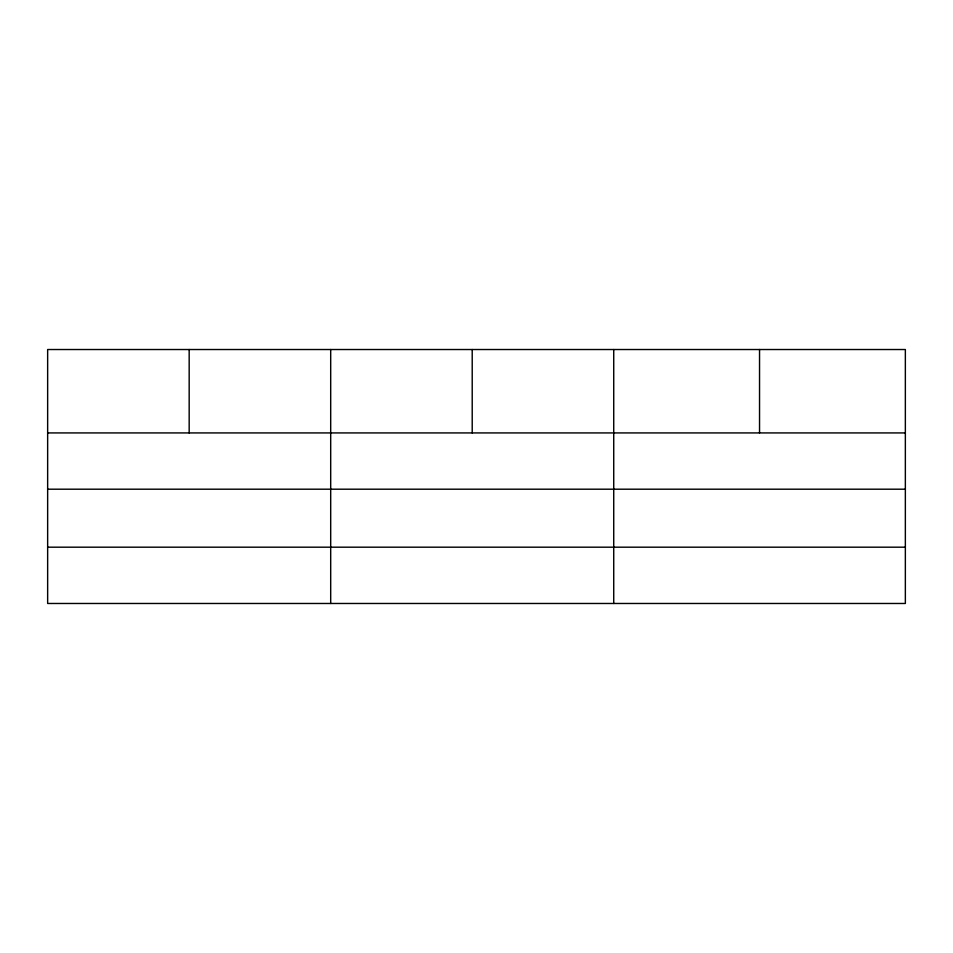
<?xml version="1.0" encoding="UTF-8"?>
<svg xmlns="http://www.w3.org/2000/svg" width="953" height="953" viewBox="0 0 953 953"><rect width="100%" height="100%" fill="white"/><g stroke="black" fill="none" stroke-linecap="round" stroke-linejoin="round"><path stroke-width="1.43" d="M905.35 489.199L905.35 349.525L47.65 349.525L47.65 603.475L905.35 603.475L905.35 489.199L47.65 489.199M47.65 432.924L905.35 432.924M47.65 547.189L905.35 547.189M759.541 349.525L759.541 432.924M613.732 349.525L613.732 603.475M472.211 349.525L472.211 432.924M330.691 349.525L330.691 603.475M189.171 349.525L189.171 432.924"/></g></svg>
